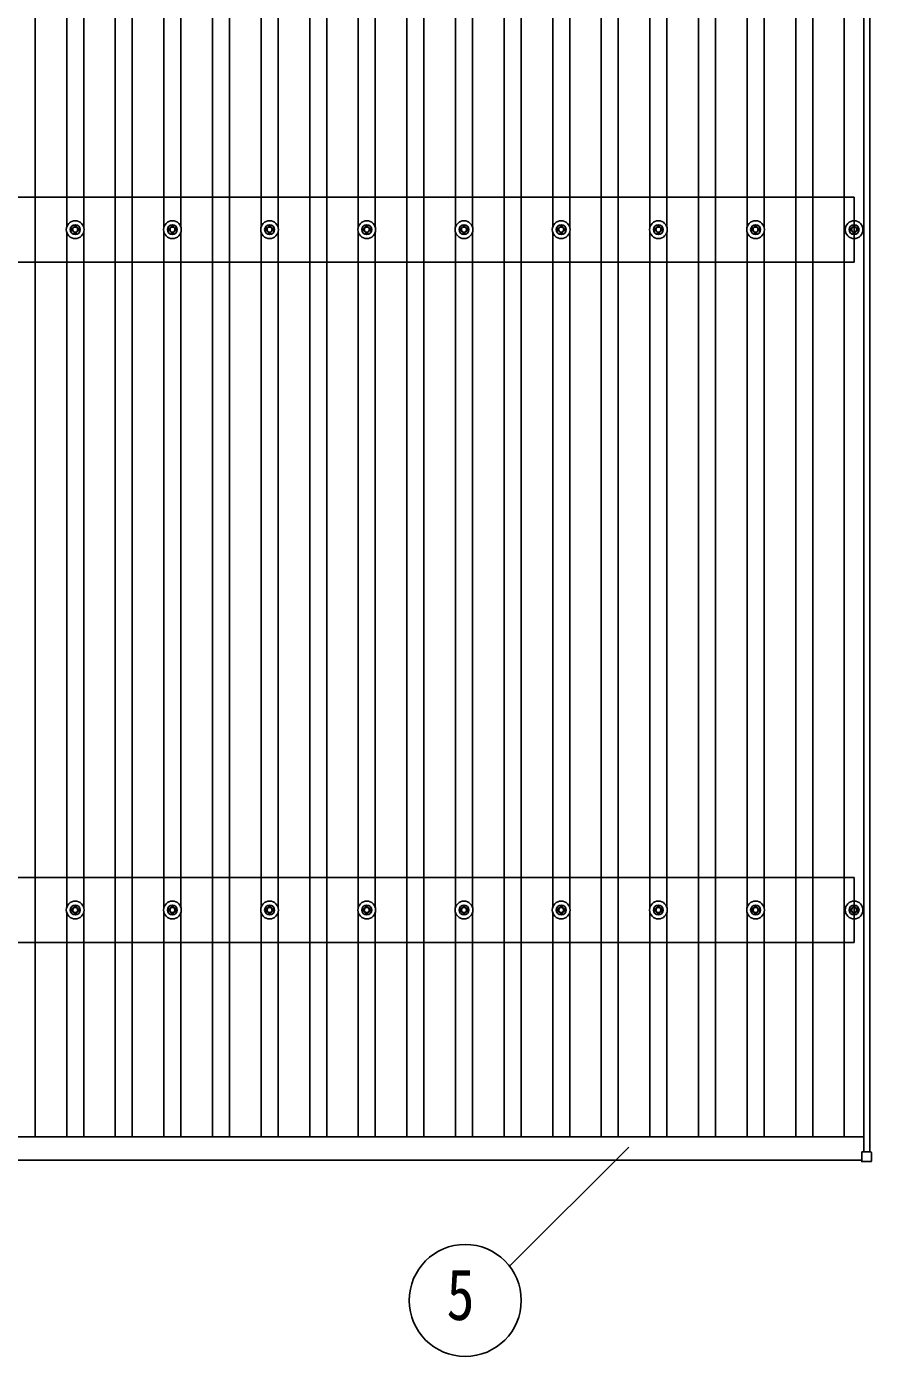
# Model space of a CAD drawing. Units: millimetres, scale not verified. Extents: x -16820 to 16820, y -11880 to 11880.
# Drawn here: x -12919 to -11181, y -1139 to 1598 of the extents above; entities that cross this region are included whole.
import ezdxf
from ezdxf.enums import TextEntityAlignment as Align

# ---------------------------------------------------------------- set-up
doc = ezdxf.new("R2010")
doc.units = ezdxf.units.MM
doc.header["$LTSCALE"] = 50
for name, color, linetype in [('0-5_YKK_13', 4, 'Continuous'), ('0-6_YKK_A1', 4, 'Continuous'), ('0-7_YKK_D', 6, 'Continuous')]:
    doc.layers.add(name, color=color, linetype=linetype)
doc.styles.add('ＭＳ ゴシック', font='')
doc.styles.get('ＭＳ ゴシック').set_extended_font_data('MS Gothic')

msp = doc.modelspace()

# ---------------------------------------------------------------- linework, layer by layer
at = {"layer": '0-5_YKK_13'}
for p, q in [((-12829.42, 1181.57), (-12825.01, 1181.57)), ((-12829.42, 1178.07), (-12825.01, 1178.07)), ((-12821.17, 1189.82), (-12821.17, 1185.41)), ((-12817.67, 1189.82), (-12817.67, 1185.41)), ((-12813.84, 1181.57), (-12809.43, 1181.57)), ((-12813.84, 1178.07), (-12809.43, 1178.07)), ((-12629.42, 1181.57), (-12625.01, 1181.57)), ((-12629.42, 1178.07), (-12625.01, 1178.07)), ((-12621.17, 1189.82), (-12621.17, 1185.41)), ((-12617.67, 1189.82), (-12617.67, 1185.41)), ((-12613.84, 1181.57), (-12609.43, 1181.57)), ((-12613.84, 1178.07), (-12609.43, 1178.07)), ((-12429.42, 1181.57), (-12425.01, 1181.57)), ((-12429.42, 1178.07), (-12425.01, 1178.07)), ((-12421.17, 1189.82), (-12421.17, 1185.41)), ((-12417.67, 1189.82), (-12417.67, 1185.41)), ((-12413.84, 1181.57), (-12409.43, 1181.57)), ((-12413.84, 1178.07), (-12409.43, 1178.07)), ((-12229.42, 1181.57), (-12225.01, 1181.57)), ((-12229.42, 1178.07), (-12225.01, 1178.07)), ((-12221.17, 1189.82), (-12221.17, 1185.41)), ((-12217.67, 1189.82), (-12217.67, 1185.41)), ((-12213.84, 1181.57), (-12209.43, 1181.57)), ((-12213.84, 1178.07), (-12209.43, 1178.07)), ((-12029.42, 1181.57), (-12025.01, 1181.57)), ((-12029.42, 1178.07), (-12025.01, 1178.07)), ((-12021.17, 1189.82), (-12021.17, 1185.41)), ((-12017.67, 1189.82), (-12017.67, 1185.41)), ((-12013.84, 1181.57), (-12009.43, 1181.57)), ((-12013.84, 1178.07), (-12009.43, 1178.07)), ((-11829.42, 1181.57), (-11825.01, 1181.57)), ((-11829.42, 1178.07), (-11825.01, 1178.07)), ((-11821.17, 1189.82), (-11821.17, 1185.41)), ((-11817.67, 1189.82), (-11817.67, 1185.41)), ((-11813.84, 1181.57), (-11809.43, 1181.57)), ((-11813.84, 1178.07), (-11809.43, 1178.07)), ((-11629.42, 1181.57), (-11625.01, 1181.57)), ((-11629.42, 1178.07), (-11625.01, 1178.07)), ((-11621.17, 1189.82), (-11621.17, 1185.41)), ((-11617.67, 1189.82), (-11617.67, 1185.41)), ((-11613.84, 1181.57), (-11609.43, 1181.57)), ((-11613.84, 1178.07), (-11609.43, 1178.07)), ((-11429.42, 1181.57), (-11425.01, 1181.57)), ((-11429.42, 1178.07), (-11425.01, 1178.07)), ((-11421.17, 1189.82), (-11421.17, 1185.41)), ((-11417.67, 1189.82), (-11417.67, 1185.41)), ((-11413.84, 1181.57), (-11409.43, 1181.57)), ((-11413.84, 1178.07), (-11409.43, 1178.07)), ((-11226.67, 1181.57), (-11222.25, 1181.57)), ((-11226.67, 1178.07), (-11222.25, 1178.07)), ((-11218.42, 1189.82), (-11218.42, 1185.41)), ((-11214.92, 1189.82), (-11214.92, 1185.41)), ((-11211.09, 1181.57), (-11206.67, 1181.57)), ((-11211.09, 1178.07), (-11206.67, 1178.07)), ((-12821.17, 1174.24), (-12821.17, 1169.83)), ((-12817.67, 1174.24), (-12817.67, 1169.83)), ((-12621.17, 1174.24), (-12621.17, 1169.83)), ((-12617.67, 1174.24), (-12617.67, 1169.83)), ((-12421.17, 1174.24), (-12421.17, 1169.83)), ((-12417.67, 1174.24), (-12417.67, 1169.83)), ((-12221.17, 1174.24), (-12221.17, 1169.83)), ((-12217.67, 1174.24), (-12217.67, 1169.83)), ((-12021.17, 1174.24), (-12021.17, 1169.83)), ((-12017.67, 1174.24), (-12017.67, 1169.83)), ((-11821.17, 1174.24), (-11821.17, 1169.83)), ((-11817.67, 1174.24), (-11817.67, 1169.83)), ((-11621.17, 1174.24), (-11621.17, 1169.83)), ((-11617.67, 1174.24), (-11617.67, 1169.83)), ((-11421.17, 1174.24), (-11421.17, 1169.83)), ((-11417.67, 1174.24), (-11417.67, 1169.83)), ((-11218.42, 1174.24), (-11218.42, 1169.83)), ((-11214.92, 1174.24), (-11214.92, 1169.83)), ((-12829.42, -218.65), (-12825.01, -218.65)), ((-12821.17, -210.4), (-12821.17, -214.82)), ((-12817.67, -210.4), (-12817.67, -214.82)), ((-12813.84, -218.65), (-12809.43, -218.65)), ((-12629.42, -218.65), (-12625.01, -218.65)), ((-12621.17, -210.4), (-12621.17, -214.82)), ((-12617.67, -210.4), (-12617.67, -214.82)), ((-12613.84, -218.65), (-12609.43, -218.65)), ((-12429.42, -218.65), (-12425.01, -218.65)), ((-12421.17, -210.4), (-12421.17, -214.82)), ((-12417.67, -210.4), (-12417.67, -214.82)), ((-12413.84, -218.65), (-12409.43, -218.65)), ((-12229.42, -218.65), (-12225.01, -218.65)), ((-12221.17, -210.4), (-12221.17, -214.82)), ((-12217.67, -210.4), (-12217.67, -214.82)), ((-12213.84, -218.65), (-12209.43, -218.65)), ((-12029.42, -218.65), (-12025.01, -218.65)), ((-12021.17, -210.4), (-12021.17, -214.82)), ((-12017.67, -210.4), (-12017.67, -214.82)), ((-12013.84, -218.65), (-12009.43, -218.65)), ((-11829.42, -218.65), (-11825.01, -218.65)), ((-11821.17, -210.4), (-11821.17, -214.82)), ((-11817.67, -210.4), (-11817.67, -214.82)), ((-11813.84, -218.65), (-11809.43, -218.65)), ((-11629.42, -218.65), (-11625.01, -218.65)), ((-11621.17, -210.4), (-11621.17, -214.82)), ((-11617.67, -210.4), (-11617.67, -214.82)), ((-11613.84, -218.65), (-11609.43, -218.65)), ((-11429.42, -218.65), (-11425.01, -218.65)), ((-11421.17, -210.4), (-11421.17, -214.82)), ((-11417.67, -210.4), (-11417.67, -214.82)), ((-11413.84, -218.65), (-11409.43, -218.65)), ((-11226.67, -218.65), (-11222.25, -218.65)), ((-11218.42, -210.4), (-11218.42, -214.82)), ((-11214.92, -210.4), (-11214.92, -214.82)), ((-11211.09, -218.65), (-11206.67, -218.65)), ((-12829.42, -222.15), (-12825.01, -222.15)), ((-12821.17, -225.98), (-12821.17, -230.4)), ((-12817.67, -225.98), (-12817.67, -230.4)), ((-12813.84, -222.15), (-12809.43, -222.15)), ((-12629.42, -222.15), (-12625.01, -222.15)), ((-12621.17, -225.98), (-12621.17, -230.4)), ((-12617.67, -225.98), (-12617.67, -230.4)), ((-12613.84, -222.15), (-12609.43, -222.15)), ((-12429.42, -222.15), (-12425.01, -222.15)), ((-12421.17, -225.98), (-12421.17, -230.4)), ((-12417.67, -225.98), (-12417.67, -230.4)), ((-12413.84, -222.15), (-12409.43, -222.15)), ((-12229.42, -222.15), (-12225.01, -222.15)), ((-12221.17, -225.98), (-12221.17, -230.4)), ((-12217.67, -225.98), (-12217.67, -230.4)), ((-12213.84, -222.15), (-12209.43, -222.15)), ((-12029.42, -222.15), (-12025.01, -222.15)), ((-12021.17, -225.98), (-12021.17, -230.4)), ((-12017.67, -225.98), (-12017.67, -230.4)), ((-12013.84, -222.15), (-12009.43, -222.15)), ((-11829.42, -222.15), (-11825.01, -222.15)), ((-11821.17, -225.98), (-11821.17, -230.4)), ((-11817.67, -225.98), (-11817.67, -230.4)), ((-11813.84, -222.15), (-11809.43, -222.15)), ((-11629.42, -222.15), (-11625.01, -222.15)), ((-11621.17, -225.98), (-11621.17, -230.4)), ((-11617.67, -225.98), (-11617.67, -230.4)), ((-11613.84, -222.15), (-11609.43, -222.15)), ((-11429.42, -222.15), (-11425.01, -222.15)), ((-11421.17, -225.98), (-11421.17, -230.4)), ((-11417.67, -225.98), (-11417.67, -230.4)), ((-11413.84, -222.15), (-11409.43, -222.15)), ((-11226.67, -222.15), (-11222.25, -222.15)), ((-11218.42, -225.98), (-11218.42, -230.4)), ((-11214.92, -225.98), (-11214.92, -230.4)), ((-11211.09, -222.15), (-11206.67, -222.15)), ((-11201.12, -737.29), (-11201.12, -719.29)), ((-11200.12, -718.29), (-11182.12, -718.29)), ((-11182.12, -738.29), (-11200.12, -738.29)), ((-11181.12, -719.29), (-11181.12, -737.29))]:
    msp.add_line(p, q, dxfattribs=at)
for centre, radius in [((-12819.42, 1179.82), 18.25), ((-12819.42, 1179.82), 10.15), ((-12819.42, 1179.82), 5.85), ((-12819.42, 1179.82), 5.25), ((-12619.42, 1179.82), 18.25), ((-12619.42, 1179.82), 10.15), ((-12619.42, 1179.82), 5.85), ((-12619.42, 1179.82), 5.25), ((-12419.42, 1179.82), 18.25), ((-12419.42, 1179.82), 10.15), ((-12419.42, 1179.82), 5.85), ((-12419.42, 1179.82), 5.25), ((-12219.42, 1179.82), 18.25), ((-12219.42, 1179.82), 10.15), ((-12219.42, 1179.82), 5.85), ((-12219.42, 1179.82), 5.25), ((-12019.42, 1179.82), 18.25), ((-12019.42, 1179.82), 10.15), ((-12019.42, 1179.82), 5.85), ((-12019.42, 1179.82), 5.25), ((-11819.42, 1179.82), 18.25), ((-11819.42, 1179.82), 10.15), ((-11819.42, 1179.82), 5.85), ((-11819.42, 1179.82), 5.25), ((-11619.42, 1179.82), 18.25), ((-11619.42, 1179.82), 10.15), ((-11619.42, 1179.82), 5.85), ((-11619.42, 1179.82), 5.25), ((-11419.42, 1179.82), 18.25), ((-11419.42, 1179.82), 10.15), ((-11419.42, 1179.82), 5.85), ((-11419.42, 1179.82), 5.25), ((-11216.67, 1179.82), 18.25), ((-11216.67, 1179.82), 10.15), ((-11216.67, 1179.82), 5.85), ((-11216.67, 1179.82), 5.25), ((-12819.42, -220.4), 18.25), ((-12819.42, -220.4), 10.15), ((-12819.42, -220.4), 5.85), ((-12819.42, -220.4), 5.25), ((-12619.42, -220.4), 18.25), ((-12619.42, -220.4), 10.15), ((-12619.42, -220.4), 5.85), ((-12619.42, -220.4), 5.25), ((-12419.42, -220.4), 18.25), ((-12419.42, -220.4), 10.15), ((-12419.42, -220.4), 5.85), ((-12419.42, -220.4), 5.25), ((-12219.42, -220.4), 18.25), ((-12219.42, -220.4), 10.15), ((-12219.42, -220.4), 5.85), ((-12219.42, -220.4), 5.25), ((-12019.42, -220.4), 18.25), ((-12019.42, -220.4), 10.15), ((-12019.42, -220.4), 5.85), ((-12019.42, -220.4), 5.25), ((-11819.42, -220.4), 18.25), ((-11819.42, -220.4), 10.15), ((-11819.42, -220.4), 5.85), ((-11819.42, -220.4), 5.25), ((-11619.42, -220.4), 18.25), ((-11619.42, -220.4), 10.15), ((-11619.42, -220.4), 5.85), ((-11619.42, -220.4), 5.25), ((-11419.42, -220.4), 18.25), ((-11419.42, -220.4), 10.15), ((-11419.42, -220.4), 5.85), ((-11419.42, -220.4), 5.25), ((-11216.67, -220.4), 18.25), ((-11216.67, -220.4), 10.15), ((-11216.67, -220.4), 5.85), ((-11216.67, -220.4), 5.25)]:
    msp.add_circle(centre, radius, dxfattribs=at)
for centre, start, end in [((-11200.12, -719.29), 90, 180), ((-11200.12, -737.29), 180, 270), ((-11182.12, -719.29), 0, 90), ((-11182.12, -737.29), 270, 0)]:
    msp.add_arc(centre, 1, start, end, dxfattribs=at)
at = {"layer": '0-6_YKK_A1'}
for p, q in [((-12901.92, -687.01), (-12901.92, 10043.23)), ((-12736.92, -687.01), (-12736.92, 10043.23)), ((-12701.92, -687.01), (-12701.92, 10043.23)), ((-12536.92, -687.01), (-12536.92, 10043.23)), ((-12501.92, -687.01), (-12501.92, 10043.23)), ((-12336.92, -687.01), (-12336.92, 10043.23)), ((-12301.92, -687.01), (-12301.92, 10043.23)), ((-12136.92, -687.01), (-12136.92, 10043.23)), ((-12101.92, -687.01), (-12101.92, 10043.23)), ((-11936.92, -687.01), (-11936.92, 10043.23)), ((-11901.92, -687.01), (-11901.92, 10043.23)), ((-11736.92, -687.01), (-11736.92, 10043.23)), ((-11701.92, -687.01), (-11701.92, 10043.23)), ((-11536.92, -687.01), (-11536.92, 10043.23)), ((-11501.92, -687.01), (-11501.92, 10043.23)), ((-11336.92, -687.01), (-11336.92, 10043.23)), ((-11301.92, -687.01), (-11301.92, 10043.23)), ((-11236.92, -687.01), (-11236.92, 10043.23)), ((-11196.42, -718.29), (-11196.42, 4654.53)), ((-11184.42, -718.29), (-11184.42, 4669.53)), ((-12836.92, 1185.01), (-12836.92, 2574.64)), ((-12801.92, 1184.99), (-12801.92, 2574.66)), ((-12636.92, 1185.01), (-12636.92, 2574.64)), ((-12601.92, 1184.99), (-12601.92, 2574.66)), ((-12436.92, 1185.01), (-12436.92, 2574.64)), ((-12401.92, 1184.99), (-12401.92, 2574.66)), ((-12236.92, 1185.01), (-12236.92, 2574.64)), ((-12201.92, 1184.99), (-12201.92, 2574.66)), ((-12036.92, 1185.01), (-12036.92, 2574.64)), ((-12001.92, 1184.99), (-12001.92, 2574.66)), ((-11836.92, 1185.01), (-11836.92, 2574.64)), ((-11801.92, 1184.99), (-11801.92, 2574.66)), ((-11636.92, 1185.01), (-11636.92, 2574.64)), ((-11601.92, 1184.99), (-11601.92, 2574.66)), ((-11436.92, 1185.01), (-11436.92, 2574.64)), ((-11401.92, 1184.99), (-11401.92, 2574.66)), ((-11216.67, 1246.82), (-14219.42, 1246.82)), ((-11216.67, 1112.82), (-11216.67, 1246.82)), ((-12836.92, -215.22), (-12836.92, 1174.64)), ((-12801.92, -215.22), (-12801.92, 1174.66)), ((-12636.92, -215.22), (-12636.92, 1174.64)), ((-12601.92, -215.22), (-12601.92, 1174.66)), ((-12436.92, -215.22), (-12436.92, 1174.64)), ((-12401.92, -215.22), (-12401.92, 1174.66)), ((-12236.92, -215.22), (-12236.92, 1174.64)), ((-12201.92, -215.22), (-12201.92, 1174.66)), ((-12036.92, -215.22), (-12036.92, 1174.64)), ((-12001.92, -215.22), (-12001.92, 1174.66)), ((-11836.92, -215.22), (-11836.92, 1174.64)), ((-11801.92, -215.22), (-11801.92, 1174.66)), ((-11636.92, -215.22), (-11636.92, 1174.64)), ((-11601.92, -215.22), (-11601.92, 1174.66)), ((-11436.92, -215.22), (-11436.92, 1174.64)), ((-11401.92, -215.22), (-11401.92, 1174.66)), ((-11216.67, 1112.82), (-14219.42, 1112.82)), ((-11216.67, -153.4), (-14219.42, -153.4)), ((-11216.67, -287.4), (-11216.67, -153.4)), ((-12836.92, -687.01), (-12836.92, -225.58)), ((-12801.92, -687.01), (-12801.92, -225.58)), ((-12636.92, -687.01), (-12636.92, -225.58)), ((-12601.92, -687.01), (-12601.92, -225.58)), ((-12436.92, -687.01), (-12436.92, -225.58)), ((-12401.92, -687.01), (-12401.92, -225.58)), ((-12236.92, -687.01), (-12236.92, -225.58)), ((-12201.92, -687.01), (-12201.92, -225.58)), ((-12036.92, -687.01), (-12036.92, -225.58)), ((-12001.92, -687.01), (-12001.92, -225.58)), ((-11836.92, -687.01), (-11836.92, -225.58)), ((-11801.92, -687.01), (-11801.92, -225.58)), ((-11636.92, -687.01), (-11636.92, -225.58)), ((-11601.92, -687.01), (-11601.92, -225.58)), ((-11436.92, -687.01), (-11436.92, -225.58)), ((-11401.92, -687.01), (-11401.92, -225.58)), ((-11216.67, -287.4), (-14219.42, -287.4)), ((-14242.42, -687.01), (-11196.42, -687.01)), ((-14237.72, -734.99), (-11201.12, -734.99))]:
    msp.add_line(p, q, dxfattribs=at)
at = {"layer": '0-7_YKK_D'}
msp.add_line((-11925.56, -953.65), (-11680.21, -708.31), dxfattribs=at)
msp.add_circle((-12016.84, -1023.92), 115.2, dxfattribs=at)

# ---------------------------------------------------------------- texts
at = {"layer": '0-7_YKK_D', "style": 'ＭＳ ゴシック', "width": 0.8}
msp.add_text('5', height=105.6, dxfattribs=at).set_placement((-12055.24, -1095.92), align=Align.BOTTOM_LEFT)

doc.saveas('drawing.dxf')
